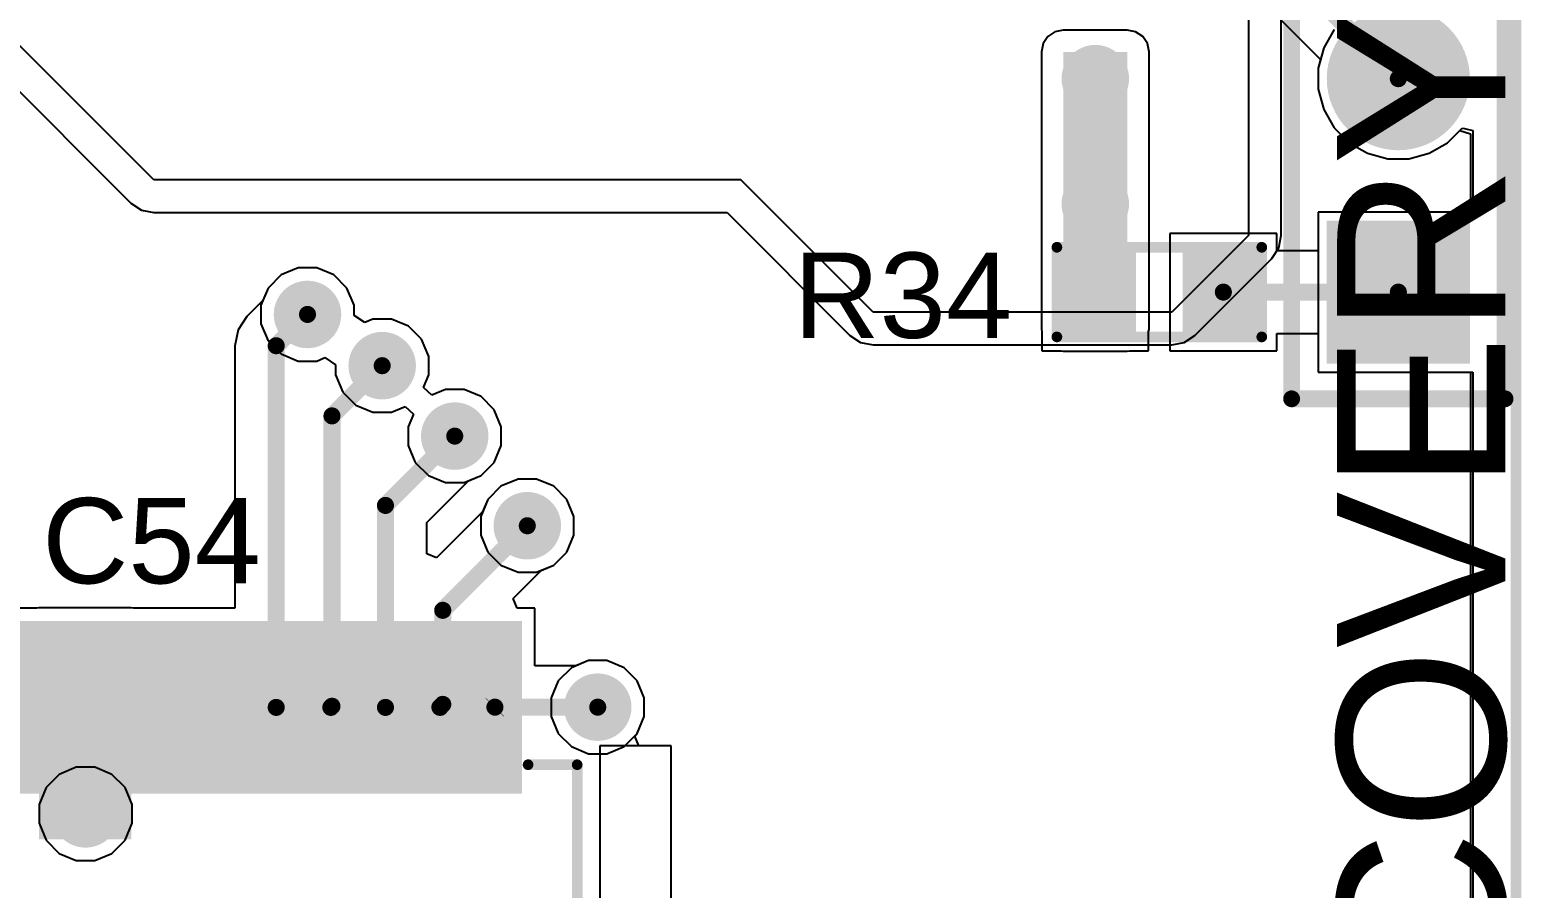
# Model space of a CAD drawing. Header units: millimetres. Extents: x 0 to 172, y 0 to 138.
# Drawn here: x 142.31 to 160.06, y 15.02 to 25.23 of the extents above; entities that cross this region are included whole.
import ezdxf

# ---------------------------------------------------------------- set-up
doc = ezdxf.new("R2010")
doc.units = ezdxf.units.MM
for name, color, linetype in [('BottomLayer', 5, 'Continuous'), ('BottomSolder', 6, 'Continuous'), ('Mechanical2', 216, 'Continuous'), ('MultiLayer', 9, 'Continuous'), ('PadHoleLayer', 156, 'Continuous'), ('TopLayer', 1, 'Continuous'), ('TopOverlay', 2, 'Continuous'), ('TopPaste', 8, 'Continuous'), ('TopSolder', 216, 'Continuous'), ('ViaHoleLayer', 16, 'Continuous')]:
    doc.layers.add(name, color=color, linetype=linetype)
doc.styles.add('Arial', font='', dxfattribs={"height": 0.2})
doc.styles.get('Arial').set_extended_font_data('Arial')

# ---------------------------------------------------------------- blocks, each defined once
blk = doc.blocks.new('SSOP_28_208____8')
at = {"layer": 'TopLayer'}
for points in [[(-4.3249977, 4.449999989999999), (-2.47499886, 4.449999989999999), (-2.47499886, 4.00000089), (-4.3249977, 4.00000089)], [(2.4750014, 4.449999989999999), (4.32500024, 4.449999989999999), (4.32500024, 4.00000089), (2.4750014, 4.00000089)], [(-4.3249977, 3.79999875), (-2.47499886, 3.79999875), (-2.47499886, 3.34999965), (-4.3249977, 3.34999965)], [(2.4750014, 3.79999875), (4.32500024, 3.79999875), (4.32500024, 3.34999965), (2.4750014, 3.34999965)], [(-4.3249977, 3.15000005), (-2.47499886, 3.15000005), (-2.47499886, 2.70000095), (-4.3249977, 2.70000095)], [(2.4750014, 3.15000005), (4.32500024, 3.15000005), (4.32500024, 2.70000095), (2.4750014, 2.70000095)], [(-4.3249977, 2.49999881), (-2.47499886, 2.49999881), (-2.47499886, 2.04999971), (-4.3249977, 2.04999971)], [(2.4750014, 2.49999881), (4.32500024, 2.49999881), (4.32500024, 2.04999971), (2.4750014, 2.04999971)], [(-4.3249977, 1.85000011), (-2.47499886, 1.85000011), (-2.47499886, 1.40000101), (-4.3249977, 1.40000101)], [(2.4750014, 1.85000011), (4.32500024, 1.85000011), (4.32500024, 1.40000101), (2.4750014, 1.40000101)], [(-4.3249977, 1.19999887), (-2.47499886, 1.19999887), (-2.47499886, 0.74999977), (-4.3249977, 0.74999977)], [(2.4750014, 1.19999887), (4.32500024, 1.19999887), (4.32500024, 0.74999977), (2.4750014, 0.74999977)], [(-4.3249977, 0.55000017), (-2.47499886, 0.55000017), (-2.47499886, 0.10000107), (-4.3249977, 0.10000107)], [(2.4750014, 0.55000017), (4.32500024, 0.55000017), (4.32500024, 0.10000107), (2.4750014, 0.10000107)], [(-4.3249977, -0.10000107), (-2.47499886, -0.10000107), (-2.47499886, -0.55000017), (-4.3249977, -0.55000017)], [(2.4750014, -0.10000107), (4.32500024, -0.10000107), (4.32500024, -0.55000017), (2.4750014, -0.55000017)], [(-4.3249977, -0.74999977), (-2.47499886, -0.74999977), (-2.47499886, -1.19999887), (-4.3249977, -1.19999887)], [(2.4750014, -0.74999977), (4.32500024, -0.74999977), (4.32500024, -1.19999887), (2.4750014, -1.19999887)], [(-4.3249977, -1.40000101), (-2.47499886, -1.40000101), (-2.47499886, -1.85000011), (-4.3249977, -1.85000011)], [(2.4750014, -1.40000101), (4.32500024, -1.40000101), (4.32500024, -1.85000011), (2.4750014, -1.85000011)], [(-4.3249977, -2.04999971), (-2.47499886, -2.04999971), (-2.47499886, -2.49999881), (-4.3249977, -2.49999881)], [(2.4750014, -2.04999971), (4.32500024, -2.04999971), (4.32500024, -2.49999881), (2.4750014, -2.49999881)], [(-4.3249977, -2.70000095), (-2.47499886, -2.70000095), (-2.47499886, -3.15000005), (-4.3249977, -3.15000005)], [(2.4750014, -2.70000095), (4.32500024, -2.70000095), (4.32500024, -3.15000005), (2.4750014, -3.15000005)], [(-4.3249977, -3.34999965), (-2.47499886, -3.34999965), (-2.47499886, -3.79999875), (-4.3249977, -3.79999875)], [(2.4750014, -3.34999965), (4.32500024, -3.34999965), (4.32500024, -3.79999875), (2.4750014, -3.79999875)], [(-4.3249977, -4.00000089), (-2.47499886, -4.00000089), (-2.47499886, -4.449999989999999), (-4.3249977, -4.449999989999999)], [(2.4750014, -4.00000089), (4.32500024, -4.00000089), (4.32500024, -4.449999989999999), (2.4750014, -4.449999989999999)]]:
    blk.add_hatch(color=1, dxfattribs=at).paths.add_polyline_path(points)
at = {"layer": 'TopOverlay'}
blk.add_hatch(color=2, dxfattribs=at).paths.add_polyline_path([(-2.34046268, 3.9878), (-2.08646268, 3.9878), (-2.08646268, 4.444999999999999), (-2.34046268, 4.444999999999999)])
at = {"layer": 'TopPaste'}
for points in [[(-4.3249977, 4.449999989999999), (-2.47499886, 4.449999989999999), (-2.47499886, 4.00000089), (-4.3249977, 4.00000089)], [(2.4750014, 4.449999989999999), (4.32500024, 4.449999989999999), (4.32500024, 4.00000089), (2.4750014, 4.00000089)], [(-4.3249977, 3.79999875), (-2.47499886, 3.79999875), (-2.47499886, 3.34999965), (-4.3249977, 3.34999965)], [(2.4750014, 3.79999875), (4.32500024, 3.79999875), (4.32500024, 3.34999965), (2.4750014, 3.34999965)], [(-4.3249977, 3.15000005), (-2.47499886, 3.15000005), (-2.47499886, 2.70000095), (-4.3249977, 2.70000095)], [(2.4750014, 3.15000005), (4.32500024, 3.15000005), (4.32500024, 2.70000095), (2.4750014, 2.70000095)], [(-4.3249977, 2.49999881), (-2.47499886, 2.49999881), (-2.47499886, 2.04999971), (-4.3249977, 2.04999971)], [(2.4750014, 2.49999881), (4.32500024, 2.49999881), (4.32500024, 2.04999971), (2.4750014, 2.04999971)], [(-4.3249977, 1.85000011), (-2.47499886, 1.85000011), (-2.47499886, 1.40000101), (-4.3249977, 1.40000101)], [(2.4750014, 1.85000011), (4.32500024, 1.85000011), (4.32500024, 1.40000101), (2.4750014, 1.40000101)], [(-4.3249977, 1.19999887), (-2.47499886, 1.19999887), (-2.47499886, 0.74999977), (-4.3249977, 0.74999977)], [(2.4750014, 1.19999887), (4.32500024, 1.19999887), (4.32500024, 0.74999977), (2.4750014, 0.74999977)], [(-4.3249977, 0.55000017), (-2.47499886, 0.55000017), (-2.47499886, 0.10000107), (-4.3249977, 0.10000107)], [(2.4750014, 0.55000017), (4.32500024, 0.55000017), (4.32500024, 0.10000107), (2.4750014, 0.10000107)], [(-4.3249977, -0.10000107), (-2.47499886, -0.10000107), (-2.47499886, -0.55000017), (-4.3249977, -0.55000017)], [(2.4750014, -0.10000107), (4.32500024, -0.10000107), (4.32500024, -0.55000017), (2.4750014, -0.55000017)], [(-4.3249977, -0.74999977), (-2.47499886, -0.74999977), (-2.47499886, -1.19999887), (-4.3249977, -1.19999887)], [(2.4750014, -0.74999977), (4.32500024, -0.74999977), (4.32500024, -1.19999887), (2.4750014, -1.19999887)], [(-4.3249977, -1.40000101), (-2.47499886, -1.40000101), (-2.47499886, -1.85000011), (-4.3249977, -1.85000011)], [(2.4750014, -1.40000101), (4.32500024, -1.40000101), (4.32500024, -1.85000011), (2.4750014, -1.85000011)], [(-4.3249977, -2.04999971), (-2.47499886, -2.04999971), (-2.47499886, -2.49999881), (-4.3249977, -2.49999881)], [(2.4750014, -2.04999971), (4.32500024, -2.04999971), (4.32500024, -2.49999881), (2.4750014, -2.49999881)], [(-4.3249977, -2.70000095), (-2.47499886, -2.70000095), (-2.47499886, -3.15000005), (-4.3249977, -3.15000005)], [(2.4750014, -2.70000095), (4.32500024, -2.70000095), (4.32500024, -3.15000005), (2.4750014, -3.15000005)], [(-4.3249977, -3.34999965), (-2.47499886, -3.34999965), (-2.47499886, -3.79999875), (-4.3249977, -3.79999875)], [(2.4750014, -3.34999965), (4.32500024, -3.34999965), (4.32500024, -3.79999875), (2.4750014, -3.79999875)], [(-4.3249977, -4.00000089), (-2.47499886, -4.00000089), (-2.47499886, -4.449999989999999), (-4.3249977, -4.449999989999999)], [(2.4750014, -4.00000089), (4.32500024, -4.00000089), (4.32500024, -4.449999989999999), (2.4750014, -4.449999989999999)]]:
    blk.add_hatch(color=8, dxfattribs=at).paths.add_polyline_path(points)
at = {"layer": 'TopSolder'}
for points in [[(-4.426597699999999, 4.55159999), (-2.37339886, 4.55159999), (-2.37339886, 3.89840089), (-4.426597699999999, 3.89840089)], [(2.3734014, 4.55159999), (4.42660024, 4.55159999), (4.42660024, 3.89840089), (2.3734014, 3.89840089)], [(-4.426597699999999, 3.90159875), (-2.37339886, 3.90159875), (-2.37339886, 3.24839965), (-4.426597699999999, 3.24839965)], [(2.3734014, 3.90159875), (4.42660024, 3.90159875), (4.42660024, 3.24839965), (2.3734014, 3.24839965)], [(-4.426597699999999, 3.25160005), (-2.37339886, 3.25160005), (-2.37339886, 2.59840095), (-4.426597699999999, 2.59840095)], [(2.3734014, 3.25160005), (4.42660024, 3.25160005), (4.42660024, 2.59840095), (2.3734014, 2.59840095)], [(-4.426597699999999, 2.60159881), (-2.37339886, 2.60159881), (-2.37339886, 1.94839971), (-4.426597699999999, 1.94839971)], [(2.3734014, 2.60159881), (4.42660024, 2.60159881), (4.42660024, 1.94839971), (2.3734014, 1.94839971)], [(-4.426597699999999, 1.95160011), (-2.37339886, 1.95160011), (-2.37339886, 1.29840101), (-4.426597699999999, 1.29840101)], [(2.3734014, 1.95160011), (4.42660024, 1.95160011), (4.42660024, 1.29840101), (2.3734014, 1.29840101)], [(-4.426597699999999, 1.30159887), (-2.37339886, 1.30159887), (-2.37339886, 0.6483997699999999), (-4.426597699999999, 0.6483997699999999)], [(2.3734014, 1.30159887), (4.42660024, 1.30159887), (4.42660024, 0.6483997699999999), (2.3734014, 0.6483997699999999)], [(-4.426597699999999, 0.65160017), (-2.37339886, 0.65160017), (-2.37339886, -0.00159893), (-4.426597699999999, -0.00159893)], [(2.3734014, 0.65160017), (4.42660024, 0.65160017), (4.42660024, -0.00159893), (2.3734014, -0.00159893)], [(-4.426597699999999, 0.00159893), (-2.37339886, 0.00159893), (-2.37339886, -0.65160017), (-4.426597699999999, -0.65160017)], [(2.3734014, 0.00159893), (4.42660024, 0.00159893), (4.42660024, -0.65160017), (2.3734014, -0.65160017)], [(-4.426597699999999, -0.6483997699999999), (-2.37339886, -0.6483997699999999), (-2.37339886, -1.30159887), (-4.426597699999999, -1.30159887)], [(2.3734014, -0.6483997699999999), (4.42660024, -0.6483997699999999), (4.42660024, -1.30159887), (2.3734014, -1.30159887)], [(-4.426597699999999, -1.29840101), (-2.37339886, -1.29840101), (-2.37339886, -1.95160011), (-4.426597699999999, -1.95160011)], [(2.3734014, -1.29840101), (4.42660024, -1.29840101), (4.42660024, -1.95160011), (2.3734014, -1.95160011)], [(-4.426597699999999, -1.94839971), (-2.37339886, -1.94839971), (-2.37339886, -2.60159881), (-4.426597699999999, -2.60159881)], [(2.3734014, -1.94839971), (4.42660024, -1.94839971), (4.42660024, -2.60159881), (2.3734014, -2.60159881)], [(-4.426597699999999, -2.59840095), (-2.37339886, -2.59840095), (-2.37339886, -3.25160005), (-4.426597699999999, -3.25160005)], [(2.3734014, -2.59840095), (4.42660024, -2.59840095), (4.42660024, -3.25160005), (2.3734014, -3.25160005)], [(-4.426597699999999, -3.24839965), (-2.37339886, -3.24839965), (-2.37339886, -3.90159875), (-4.426597699999999, -3.90159875)], [(2.3734014, -3.24839965), (4.42660024, -3.24839965), (4.42660024, -3.90159875), (2.3734014, -3.90159875)], [(-4.426597699999999, -3.89840089), (-2.37339886, -3.89840089), (-2.37339886, -4.55159999), (-4.426597699999999, -4.55159999)], [(2.3734014, -3.89840089), (4.42660024, -3.89840089), (4.42660024, -4.55159999), (2.3734014, -4.55159999)]]:
    blk.add_hatch(color=216, dxfattribs=at).paths.add_polyline_path(points)
at = {"layer": 'TopOverlay'}
for points, const_width in [([(-2.7178, 5.206999999999999), (2.7178, 5.206999999999999)], 0.127), ([(-2.7178, 5.206999999999999), (-2.7178, 4.6228)], 0.127), ([(2.7178, 5.206999999999999), (2.7178, 4.6228)], 0.127), ([(-4.648199999999999, 4.368799999999999), (-4.648199999999999, 4.1148)], 0.1999996), ([(-4.648199999999999, 4.368799999999999), (-4.521199999999999, 4.2418)], 0.1999996), ([(-4.521199999999999, 4.2418), (-4.648199999999999, 4.1148)], 0.1999996), ([(-2.7178, -4.6228), (-2.7178, -5.206999999999999)], 0.127), ([(2.7178, -4.6228), (2.7178, -5.206999999999999)], 0.127), ([(-2.7178, -5.206999999999999), (2.7178, -5.206999999999999)], 0.127)]:
    blk.add_lwpolyline(points, dxfattribs=dict(at, const_width=const_width))
for points, const_width in [([(-2.74955, 5.206999999999999, 1), (-2.68605, 5.206999999999999, 1)], 0.0635), ([(-2.74955, 5.206999999999999, 1), (-2.68605, 5.206999999999999, 1)], 0.0635), ([(2.68605, 5.206999999999999, 1), (2.74955, 5.206999999999999, 1)], 0.0635), ([(2.68605, 5.206999999999999, 1), (2.74955, 5.206999999999999, 1)], 0.0635), ([(-2.74955, 4.6228, 1), (-2.68605, 4.6228, 1)], 0.0635), ([(2.68605, 4.6228, 1), (2.74955, 4.6228, 1)], 0.0635), ([(-4.6981999, 4.368799999999999, 1), (-4.5982001, 4.368799999999999, 1)], 0.0999998), ([(-4.6981999, 4.368799999999999, 1), (-4.5982001, 4.368799999999999, 1)], 0.0999998), ([(-4.5711999, 4.2418, 1), (-4.4712001, 4.2418, 1)], 0.0999998), ([(-4.5711999, 4.2418, 1), (-4.4712001, 4.2418, 1)], 0.0999998), ([(-4.6981999, 4.1148, 1), (-4.5982001, 4.1148, 1)], 0.0999998), ([(-4.6981999, 4.1148, 1), (-4.5982001, 4.1148, 1)], 0.0999998), ([(-2.74955, -4.6228, 1), (-2.68605, -4.6228, 1)], 0.0635), ([(2.68605, -4.6228, 1), (2.74955, -4.6228, 1)], 0.0635), ([(-2.74955, -5.206999999999999, 1), (-2.68605, -5.206999999999999, 1)], 0.0635), ([(-2.74955, -5.206999999999999, 1), (-2.68605, -5.206999999999999, 1)], 0.0635), ([(2.68605, -5.206999999999999, 1), (2.74955, -5.206999999999999, 1)], 0.0635), ([(2.68605, -5.206999999999999, 1), (2.74955, -5.206999999999999, 1)], 0.0635)]:
    blk.add_lwpolyline(points, format="xyb", close=True, dxfattribs=dict(at, const_width=const_width))
blk = doc.blocks.new('R___0603_195')
at = {"layer": 'TopLayer'}
for points in [[(-0.3809999999999999, 0.4445), (-0.3809999999999999, -0.4445), (-1.143, -0.4445), (-1.143, 0.4445)], [(1.143, 0.4445), (1.143, -0.4445), (0.3809999999999999, -0.4445), (0.3809999999999999, 0.4445)]]:
    blk.add_hatch(color=1, dxfattribs=at).paths.add_polyline_path(points)
at = {"layer": 'TopPaste'}
for points in [[(-0.3809999999999999, 0.4445), (-0.3809999999999999, -0.4445), (-1.143, -0.4445), (-1.143, 0.4445)], [(1.143, 0.4445), (1.143, -0.4445), (0.3809999999999999, -0.4445), (0.3809999999999999, 0.4445)]]:
    blk.add_hatch(color=8, dxfattribs=at).paths.add_polyline_path(points)
at = {"layer": 'TopSolder'}
for points in [[(-0.2794, 0.5460999999999999), (-0.2794, -0.5460999999999999), (-1.2446, -0.5460999999999999), (-1.2446, 0.5460999999999999)], [(1.2446, 0.5460999999999999), (1.2446, -0.5460999999999999), (0.2794, -0.5460999999999999), (0.2794, 0.5460999999999999)]]:
    blk.add_hatch(color=216, dxfattribs=at).paths.add_polyline_path(points)
at = {"layer": 'TopOverlay', "const_width": 0.127}
for points in [[(-1.2192, 0.5334), (-1.2192, -0.5334)], [(1.2192, 0.5334), (-1.2192, 0.5334)], [(1.2192, 0.5334), (1.2192, -0.5334)], [(1.2192, -0.5334), (-1.2192, -0.5334)]]:
    blk.add_lwpolyline(points, dxfattribs=at)
at = {"layer": 'TopOverlay', "const_width": 0.0635}
for points in [[(-1.25095, 0.5334, 1), (-1.18745, 0.5334, 1)], [(-1.25095, 0.5334, 1), (-1.18745, 0.5334, 1)], [(1.18745, 0.5334, 1), (1.25095, 0.5334, 1)], [(1.18745, 0.5334, 1), (1.25095, 0.5334, 1)], [(-1.25095, -0.5334, 1), (-1.18745, -0.5334, 1)], [(-1.25095, -0.5334, 1), (-1.18745, -0.5334, 1)], [(1.18745, -0.5334, 1), (1.25095, -0.5334, 1)], [(1.18745, -0.5334, 1), (1.25095, -0.5334, 1)]]:
    blk.add_lwpolyline(points, format="xyb", close=True, dxfattribs=at)
blk = doc.blocks.new('HDR1X3__261')
at = {"layer": 'BottomLayer'}
blk.add_hatch(color=5, dxfattribs=at).paths.add_polyline_path([(-0.74999977, 0.74999977), (0.74999977, 0.74999977), (0.74999977, -0.74999977), (-0.74999977, -0.74999977)])
h = blk.add_hatch(color=5, dxfattribs=at)
edge = h.paths.add_edge_path()
edge.add_arc((2.54, 0), 0.7499985, 0, 360)
h = blk.add_hatch(color=5, dxfattribs=at)
edge = h.paths.add_edge_path()
edge.add_arc((5.08, 0), 0.7499985, 0, 360)
at = {"layer": 'BottomSolder'}
blk.add_hatch(color=6, dxfattribs=at).paths.add_polyline_path([(-0.85159977, 0.85159977), (0.85159977, 0.85159977), (0.85159977, -0.85159977), (-0.85159977, -0.85159977)])
h = blk.add_hatch(color=6, dxfattribs=at)
edge = h.paths.add_edge_path()
edge.add_arc((2.54, 0), 0.8515985, 0, 360)
h = blk.add_hatch(color=6, dxfattribs=at)
edge = h.paths.add_edge_path()
edge.add_arc((5.08, 0), 0.8515985, 0, 360)
at = {"layer": 'MultiLayer'}
blk.add_hatch(color=9, dxfattribs=at).paths.add_polyline_path([(-0.74999977, 0.74999977), (0.74999977, 0.74999977), (0.74999977, -0.74999977), (-0.74999977, -0.74999977)])
h = blk.add_hatch(color=9, dxfattribs=at)
edge = h.paths.add_edge_path()
edge.add_arc((2.54, 0), 0.7499985, 0, 360)
h = blk.add_hatch(color=9, dxfattribs=at)
edge = h.paths.add_edge_path()
edge.add_arc((5.08, 0), 0.7499985, 0, 360)
at = {"layer": 'PadHoleLayer'}
h = blk.add_hatch(color=156, dxfattribs=at)
edge = h.paths.add_edge_path()
edge.add_arc((0, 0), 0.4499991, 0, 360)
h = blk.add_hatch(color=156, dxfattribs=at)
edge = h.paths.add_edge_path()
edge.add_arc((2.54, 0), 0.4499991, 0, 360)
h = blk.add_hatch(color=156, dxfattribs=at)
edge = h.paths.add_edge_path()
edge.add_arc((5.08, 0), 0.4499991, 0, 360)
at = {"layer": 'TopLayer'}
blk.add_hatch(color=1, dxfattribs=at).paths.add_polyline_path([(-0.74999977, 0.74999977), (0.74999977, 0.74999977), (0.74999977, -0.74999977), (-0.74999977, -0.74999977)])
h = blk.add_hatch(color=1, dxfattribs=at)
edge = h.paths.add_edge_path()
edge.add_arc((2.54, 0), 0.7499985, 0, 360)
h = blk.add_hatch(color=1, dxfattribs=at)
edge = h.paths.add_edge_path()
edge.add_arc((5.08, 0), 0.7499985, 0, 360)
at = {"layer": 'TopSolder'}
blk.add_hatch(color=216, dxfattribs=at).paths.add_polyline_path([(-0.85159977, 0.85159977), (0.85159977, 0.85159977), (0.85159977, -0.85159977), (-0.85159977, -0.85159977)])
h = blk.add_hatch(color=216, dxfattribs=at)
edge = h.paths.add_edge_path()
edge.add_arc((2.54, 0), 0.8515985, 0, 360)
h = blk.add_hatch(color=216, dxfattribs=at)
edge = h.paths.add_edge_path()
edge.add_arc((5.08, 0), 0.8515985, 0, 360)
at = {"layer": 'TopOverlay', "const_width": 0.1999996}
for points in [[(-1.27, 1.27), (-1.27, -1.27)], [(-1.27, 1.27), (6.35, 1.27)], [(6.35, 1.27), (6.35, -1.27)], [(-1.27, -1.27), (6.35, -1.27)]]:
    blk.add_lwpolyline(points, dxfattribs=at)
at = {"layer": 'TopOverlay', "const_width": 0.0999998}
for points in [[(-1.3199999, 1.27, 1), (-1.2200001, 1.27, 1)], [(-1.3199999, 1.27, 1), (-1.2200001, 1.27, 1)], [(6.300000099999999, 1.27, 1), (6.399999899999999, 1.27, 1)], [(6.300000099999999, 1.27, 1), (6.399999899999999, 1.27, 1)], [(-1.3199999, -1.27, 1), (-1.2200001, -1.27, 1)], [(-1.3199999, -1.27, 1), (-1.2200001, -1.27, 1)], [(6.300000099999999, -1.27, 1), (6.399999899999999, -1.27, 1)], [(6.300000099999999, -1.27, 1), (6.399999899999999, -1.27, 1)]]:
    blk.add_lwpolyline(points, format="xyb", close=True, dxfattribs=at)

msp = doc.modelspace()

# ---------------------------------------------------------------- hatches: boundary and pattern name
at = {"layer": 'BottomLayer'}
h = msp.add_hatch(color=5, dxfattribs=at)
edge = h.paths.add_edge_path()
edge.add_arc((154.99478272, 24.64999896), 0.2999994, 0, 360)
h = msp.add_hatch(color=5, dxfattribs=at)
edge = h.paths.add_edge_path()
edge.add_arc((154.99478272, 23.16081728), 0.2999994, 0, 360)
h = msp.add_hatch(color=5, dxfattribs=at)
edge = h.paths.add_edge_path()
edge.add_arc((145.6182, 21.844), 0.2999994, 0, 360)
h = msp.add_hatch(color=5, dxfattribs=at)
edge = h.paths.add_edge_path()
edge.add_arc((146.5072, 21.2344), 0.2999994, 0, 360)
h = msp.add_hatch(color=5, dxfattribs=at)
edge = h.paths.add_edge_path()
edge.add_arc((147.3708, 20.3962), 0.2999994, 0, 360)
h = msp.add_hatch(color=5, dxfattribs=at)
edge = h.paths.add_edge_path()
edge.add_arc((148.2344, 19.3294), 0.2999994, 0, 360)
h = msp.add_hatch(color=5, dxfattribs=at)
edge = h.paths.add_edge_path()
edge.add_arc((149.0726, 17.1704), 0.2999994, 0, 360)
h = msp.add_hatch(color=5, dxfattribs=at)
edge = h.paths.add_edge_path()
edge.add_arc((142.9766, 15.9004), 0.2999994, 0, 360)
at = {"layer": 'BottomSolder'}
h = msp.add_hatch(color=6, dxfattribs=at)
edge = h.paths.add_edge_path()
edge.add_arc((154.99478272, 24.64999896), 0.4015993999999999, 0, 360)
h = msp.add_hatch(color=6, dxfattribs=at)
edge = h.paths.add_edge_path()
edge.add_arc((154.99478272, 23.16081728), 0.4015993999999999, 0, 360)
h = msp.add_hatch(color=6, dxfattribs=at)
edge = h.paths.add_edge_path()
edge.add_arc((145.6182, 21.844), 0.4015993999999999, 0, 360)
h = msp.add_hatch(color=6, dxfattribs=at)
edge = h.paths.add_edge_path()
edge.add_arc((146.5072, 21.2344), 0.4015993999999999, 0, 360)
h = msp.add_hatch(color=6, dxfattribs=at)
edge = h.paths.add_edge_path()
edge.add_arc((147.3708, 20.3962), 0.4015993999999999, 0, 360)
h = msp.add_hatch(color=6, dxfattribs=at)
edge = h.paths.add_edge_path()
edge.add_arc((148.2344, 19.3294), 0.4015993999999999, 0, 360)
h = msp.add_hatch(color=6, dxfattribs=at)
edge = h.paths.add_edge_path()
edge.add_arc((149.0726, 17.1704), 0.4015993999999999, 0, 360)
h = msp.add_hatch(color=6, dxfattribs=at)
edge = h.paths.add_edge_path()
edge.add_arc((142.9766, 15.9004), 0.4015993999999999, 0, 360)
at = {"layer": 'TopLayer'}
for points in [[(154.61378272, 21.66549896), (155.37578272, 21.66549896), (155.37578272, 24.9682), (154.61378272, 24.9682)], [(142.4208861, 15.5956), (143.5208839, 15.5956), (143.5208839, 18.09268416), (142.4208861, 18.09268416)]]:
    msp.add_hatch(color=1, dxfattribs=at).paths.add_polyline_path(points)
h = msp.add_hatch(color=1, dxfattribs=at)
edge = h.paths.add_edge_path()
edge.add_arc((154.99478272, 24.64999896), 0.2999994, 0, 360)
h = msp.add_hatch(color=1, dxfattribs=at)
edge = h.paths.add_edge_path()
edge.add_arc((154.99478272, 23.16081728), 0.2999994, 0, 360)
h = msp.add_hatch(color=1, dxfattribs=at)
edge = h.paths.add_edge_path()
edge.add_arc((145.6182, 21.844), 0.2999994, 0, 360)
h = msp.add_hatch(color=1, dxfattribs=at)
edge = h.paths.add_edge_path()
edge.add_arc((146.5072, 21.2344), 0.2999994, 0, 360)
h = msp.add_hatch(color=1, dxfattribs=at)
edge = h.paths.add_edge_path()
edge.add_arc((147.3708, 20.3962), 0.2999994, 0, 360)
h = msp.add_hatch(color=1, dxfattribs=at)
edge = h.paths.add_edge_path()
edge.add_arc((148.2344, 19.3294), 0.2999994, 0, 360)
h = msp.add_hatch(color=1, dxfattribs=at)
edge = h.paths.add_edge_path()
edge.add_arc((149.0726, 17.1704), 0.2999994, 0, 360)
h = msp.add_hatch(color=1, dxfattribs=at)
edge = h.paths.add_edge_path()
edge.add_arc((142.9766, 15.9004), 0.2999994, 0, 360)
at = {"layer": 'TopSolder'}
h = msp.add_hatch(color=216, dxfattribs=at)
edge = h.paths.add_edge_path()
edge.add_arc((154.99478272, 24.64999896), 0.4015993999999999, 0, 360)
h = msp.add_hatch(color=216, dxfattribs=at)
edge = h.paths.add_edge_path()
edge.add_arc((154.99478272, 23.16081728), 0.4015993999999999, 0, 360)
h = msp.add_hatch(color=216, dxfattribs=at)
edge = h.paths.add_edge_path()
edge.add_arc((145.6182, 21.844), 0.4015993999999999, 0, 360)
h = msp.add_hatch(color=216, dxfattribs=at)
edge = h.paths.add_edge_path()
edge.add_arc((146.5072, 21.2344), 0.4015993999999999, 0, 360)
h = msp.add_hatch(color=216, dxfattribs=at)
edge = h.paths.add_edge_path()
edge.add_arc((147.3708, 20.3962), 0.4015993999999999, 0, 360)
h = msp.add_hatch(color=216, dxfattribs=at)
edge = h.paths.add_edge_path()
edge.add_arc((148.2344, 19.3294), 0.4015993999999999, 0, 360)
h = msp.add_hatch(color=216, dxfattribs=at)
edge = h.paths.add_edge_path()
edge.add_arc((149.0726, 17.1704), 0.4015993999999999, 0, 360)
h = msp.add_hatch(color=216, dxfattribs=at)
edge = h.paths.add_edge_path()
edge.add_arc((142.9766, 15.9004), 0.4015993999999999, 0, 360)
at = {"layer": 'ViaHoleLayer'}
h = msp.add_hatch(color=16, dxfattribs=at)
edge = h.paths.add_edge_path()
edge.add_arc((154.99478272, 24.64999896), 0.1499997, 0, 360)
h = msp.add_hatch(color=16, dxfattribs=at)
edge = h.paths.add_edge_path()
edge.add_arc((154.99478272, 23.16081728), 0.1499997, 0, 360)
h = msp.add_hatch(color=16, dxfattribs=at)
edge = h.paths.add_edge_path()
edge.add_arc((145.6182, 21.844), 0.1499997, 0, 360)
h = msp.add_hatch(color=16, dxfattribs=at)
edge = h.paths.add_edge_path()
edge.add_arc((146.5072, 21.2344), 0.1499997, 0, 360)
h = msp.add_hatch(color=16, dxfattribs=at)
edge = h.paths.add_edge_path()
edge.add_arc((147.3708, 20.3962), 0.1499997, 0, 360)
h = msp.add_hatch(color=16, dxfattribs=at)
edge = h.paths.add_edge_path()
edge.add_arc((148.2344, 19.3294), 0.1499997, 0, 360)
h = msp.add_hatch(color=16, dxfattribs=at)
edge = h.paths.add_edge_path()
edge.add_arc((149.0726, 17.1704), 0.1499997, 0, 360)
h = msp.add_hatch(color=16, dxfattribs=at)
edge = h.paths.add_edge_path()
edge.add_arc((142.9766, 15.9004), 0.1499997, 0, 360)

# ---------------------------------------------------------------- linework, layer by layer
at = {"layer": 'BottomLayer'}
for p, q in [((143.78939746, 23.4442), (140.46199746, 26.77159746)), ((140.1873117, 26.4969117), (143.5147117, 23.16951424)), ((156.8196, 25.5016), (156.8196, 22.78379746)), ((157.20806506, 22.78379746), (157.20806506, 25.5016)), ((157.83883342, 25.23527592), (157.71334472, 25.0179205)), ((157.71334472, 25.0179205), (157.64838422, 24.7754902)), ((157.64838422, 24.7754902), (157.64838422, 24.52450772)), ((157.64838422, 24.52450772), (157.71334472, 24.28207742)), ((157.71334472, 24.28207742), (157.83883342, 24.064722)), ((157.83883342, 24.064722), (158.01630576, 23.88724966)), ((159.18685968, 23.88724966), (159.3342, 24.03458998)), ((159.3342, 24.03458998), (159.4612, 23.9919764)), ((159.4612, 23.9919764), (159.4612, 23.06319746)), ((158.01630576, 23.88724966), (158.23366118, 23.76176096)), ((158.96950426, 23.76176096), (159.18685968, 23.88724966)), ((158.23366118, 23.76176096), (158.47609148, 23.69680046)), ((158.47609148, 23.69680046), (158.72707396, 23.69680046)), ((158.72707396, 23.69680046), (158.96950426, 23.76176096)), ((150.7744, 23.4442), (143.78939746, 23.4442)), ((152.3492, 21.8694), (150.7744, 23.4442)), ((143.5147117, 23.16951424), (143.64073888, 23.08530562)), ((143.64073888, 23.08530562), (143.78939746, 23.05573494)), ((143.78939746, 23.05573494), (150.61349354, 23.05573494)), ((150.61349354, 23.05573494), (152.07451424, 21.59471424)), ((159.4612, 23.06319746), (157.64838422, 23.06319746)), ((157.64838422, 23.06319746), (157.64838422, 21.15680046)), ((156.8196, 22.78379746), (155.9052, 21.8694)), ((157.17849438, 22.63513888), (157.20806506, 22.78379746)), ((157.09428576, 22.5091117), (157.17849438, 22.63513888)), ((145.5080021, 22.3979994), (145.30438554, 22.3136587)), ((145.7283979, 22.3979994), (145.5080021, 22.3979994)), ((145.93201446, 22.3136587), (145.7283979, 22.3979994)), ((156.17988576, 21.59471424), (157.09428576, 22.5091117)), ((145.30438554, 22.3136587), (145.1485413, 22.15781446)), ((146.0878587, 22.15781446), (145.93201446, 22.3136587)), ((145.1485413, 22.15781446), (145.0642006, 21.9541979)), ((146.1721994, 21.9541979), (146.0878587, 22.15781446)), ((145.0642006, 21.9541979), (145.0642006, 21.7338021)), ((146.1721994, 21.8327478), (146.1721994, 21.9541979)), ((155.9052, 21.8694), (152.3492, 21.8694)), ((145.0642006, 21.7338021), (145.1485413, 21.53018554)), ((146.29920194, 21.74788894), (146.1721994, 21.8327478)), ((146.3970021, 21.7883994), (146.29920194, 21.74788894)), ((146.6173979, 21.7883994), (146.3970021, 21.7883994)), ((146.82101446, 21.7040587), (146.6173979, 21.7883994)), ((146.9768587, 21.54821446), (146.82101446, 21.7040587)), ((145.1485413, 21.53018554), (145.30438554, 21.3743413)), ((147.0611994, 21.3445979), (146.9768587, 21.54821446)), ((152.07451424, 21.59471424), (152.20054142, 21.51050562)), ((152.20054142, 21.51050562), (152.3492, 21.48093494)), ((152.3492, 21.48093494), (155.9052, 21.48093494)), ((155.9052, 21.48093494), (156.05385858, 21.51050562)), ((156.05385858, 21.51050562), (156.17988576, 21.59471424)), ((145.30438554, 21.3743413), (145.5080021, 21.2900006)), ((145.7283979, 21.2900006), (145.82619806, 21.33051106)), ((145.82619806, 21.33051106), (145.9532006, 21.2456522)), ((147.0611994, 21.1242021), (147.0611994, 21.3445979)), ((145.5080021, 21.2900006), (145.7283979, 21.2900006)), ((145.9532006, 21.2456522), (145.9532006, 21.1242021)), ((145.9532006, 21.1242021), (146.0375413, 20.92058554)), ((146.99883478, 20.9736436), (147.0611994, 21.1242021)), ((157.64838422, 21.15680046), (159.4612, 21.15680046)), ((159.4612, 21.15680046), (159.4612, 5.2016787)), ((147.09883458, 20.8831942), (146.99883478, 20.9736436)), ((147.2606021, 20.9501994), (147.09883458, 20.8831942)), ((147.4809979, 20.9501994), (147.2606021, 20.9501994)), ((147.68461446, 20.8658587), (147.4809979, 20.9501994)), ((146.0375413, 20.92058554), (146.19338554, 20.7647413)), ((147.8404587, 20.71001446), (147.68461446, 20.8658587)), ((146.19338554, 20.7647413), (146.3970021, 20.6804006)), ((146.3970021, 20.6804006), (146.6173979, 20.6804006)), ((146.6173979, 20.6804006), (146.77916542, 20.7474058)), ((146.77916542, 20.7474058), (146.87916522, 20.6569564)), ((146.87916522, 20.6569564), (146.8168006, 20.5063979)), ((147.9247994, 20.5063979), (147.8404587, 20.71001446)), ((146.8168006, 20.5063979), (146.8168006, 20.2860021)), ((147.9247994, 20.2860021), (147.9247994, 20.5063979)), ((146.8168006, 20.2860021), (146.9011413, 20.08238554)), ((147.8404587, 20.08238554), (147.9247994, 20.2860021)), ((146.9011413, 20.08238554), (147.05698554, 19.9265413)), ((147.68461446, 19.9265413), (147.8404587, 20.08238554)), ((147.05698554, 19.9265413), (147.2606021, 19.8422006)), ((147.4809979, 19.8422006), (147.68461446, 19.9265413)), ((148.1242021, 19.8833994), (147.92058554, 19.7990587)), ((148.3445979, 19.8833994), (148.1242021, 19.8833994)), ((148.54821446, 19.7990587), (148.3445979, 19.8833994)), ((147.2606021, 19.8422006), (147.4809979, 19.8422006)), ((147.92058554, 19.7990587), (147.7647413, 19.64321446)), ((148.7040587, 19.64321446), (148.54821446, 19.7990587)), ((147.7647413, 19.64321446), (147.6804006, 19.4395979)), ((148.7883994, 19.4395979), (148.7040587, 19.64321446)), ((147.6804006, 19.4395979), (147.6804006, 19.2192021)), ((148.7883994, 19.2192021), (148.7883994, 19.4395979)), ((147.6804006, 19.2192021), (147.7647413, 19.01558554)), ((148.7040587, 19.01558554), (148.7883994, 19.2192021)), ((147.7647413, 19.01558554), (147.92058554, 18.8597413)), ((148.54821446, 18.8597413), (148.7040587, 19.01558554)), ((147.92058554, 18.8597413), (148.1242021, 18.7754006)), ((148.3445979, 18.7754006), (148.54821446, 18.8597413)), ((148.1242021, 18.7754006), (148.3445979, 18.7754006)), ((148.75878554, 17.6400587), (148.6029413, 17.48421446)), ((148.9624021, 17.7243994), (148.75878554, 17.6400587)), ((149.1827979, 17.7243994), (148.9624021, 17.7243994)), ((149.38641446, 17.6400587), (149.1827979, 17.7243994)), ((149.5422587, 17.48421446), (149.38641446, 17.6400587)), ((148.6029413, 17.48421446), (148.5186006, 17.2805979)), ((149.6265994, 17.2805979), (149.5422587, 17.48421446)), ((148.5186006, 17.2805979), (148.5186006, 17.0602021)), ((149.6265994, 17.0602021), (149.6265994, 17.2805979)), ((148.5186006, 17.0602021), (148.6029413, 16.85658554)), ((149.5422587, 16.85658554), (149.6265994, 17.0602021)), ((148.6029413, 16.85658554), (148.75878554, 16.7007413)), ((148.75878554, 16.7007413), (148.9624021, 16.6164006)), ((149.1827979, 16.6164006), (149.38641446, 16.7007413)), ((149.38641446, 16.7007413), (149.5422587, 16.85658554)), ((148.9624021, 16.6164006), (149.1827979, 16.6164006)), ((142.66278554, 16.3700587), (142.5069413, 16.21421446)), ((142.8664021, 16.4543994), (142.66278554, 16.3700587)), ((143.0867979, 16.4543994), (142.8664021, 16.4543994)), ((143.29041446, 16.3700587), (143.0867979, 16.4543994)), ((143.4462587, 16.21421446), (143.29041446, 16.3700587)), ((142.5069413, 16.21421446), (142.4226006, 16.0105979)), ((143.5305994, 16.0105979), (143.4462587, 16.21421446)), ((142.4226006, 16.0105979), (142.4226006, 15.7902021)), ((143.5305994, 15.7902021), (143.5305994, 16.0105979)), ((142.4226006, 15.7902021), (142.5069413, 15.58658554)), ((143.4462587, 15.58658554), (143.5305994, 15.7902021)), ((142.5069413, 15.58658554), (142.66278554, 15.4307413)), ((143.29041446, 15.4307413), (143.4462587, 15.58658554)), ((142.66278554, 15.4307413), (142.8664021, 15.3464006)), ((142.8664021, 15.3464006), (143.0867979, 15.3464006)), ((143.0867979, 15.3464006), (143.29041446, 15.4307413))]:
    msp.add_line(p, q, dxfattribs=at)
at = {"layer": 'Mechanical2', "const_width": 0.127}
msp.add_lwpolyline([(160.0000102, 1.016e-05), (160.0000102, 120.00000892)], dxfattribs=at)
at = {"layer": 'TopLayer'}
for p, q in [((155.97169212, 26.584021), (157.67624548, 24.87946764)), ((154.514677, 25.20746292), (154.43065888, 25.15132384)), ((154.61378272, 25.22717586), (154.514677, 25.20746292)), ((155.37578272, 25.22717586), (154.61378272, 25.22717586)), ((155.47488844, 25.20746292), (155.37578272, 25.22717586)), ((155.55890656, 25.15132384), (155.47488844, 25.20746292)), ((154.3745198, 25.06730572), (154.35480686, 24.9682)), ((154.43065888, 25.15132384), (154.3745198, 25.06730572)), ((155.61504564, 25.06730572), (155.55890656, 25.15132384)), ((155.63475858, 24.9682), (155.61504564, 25.06730572)), ((154.35480686, 24.9682), (154.35480686, 21.66549896)), ((155.63475858, 21.66549896), (155.63475858, 24.9682)), ((157.67624548, 24.87946764), (157.64838422, 24.7754902)), ((157.64838422, 24.7754902), (157.64838422, 24.52450772)), ((157.64838422, 24.52450772), (157.71334472, 24.28207742)), ((157.71334472, 24.28207742), (157.83883342, 24.064722)), ((157.83883342, 24.064722), (158.01630576, 23.88724966)), ((159.18685968, 23.88724966), (159.3596, 24.05998998)), ((159.3596, 24.05998998), (159.38747142, 24.05851932)), ((159.38747142, 24.05851932), (159.4866, 24.03195854)), ((159.4866, 24.03195854), (159.4866, 23.06319746)), ((158.01630576, 23.88724966), (158.23366118, 23.76176096)), ((158.96950426, 23.76176096), (159.18685968, 23.88724966)), ((158.23366118, 23.76176096), (158.47609148, 23.69680046)), ((158.47609148, 23.69680046), (158.72707396, 23.69680046)), ((158.72707396, 23.69680046), (158.96950426, 23.76176096)), ((159.4866, 23.06319746), (157.64838422, 23.06319746)), ((157.64838422, 23.06319746), (157.64838422, 22.60205284)), ((157.15378272, 22.80849896), (155.88378272, 22.80849896)), ((155.88378272, 22.80849896), (155.88378272, 21.41149896)), ((157.15378272, 22.60205284), (157.15378272, 22.80849896)), ((157.64838422, 22.60205284), (157.15378272, 22.60205284)), ((145.5080021, 22.3979994), (145.30438554, 22.3136587)), ((145.7283979, 22.3979994), (145.5080021, 22.3979994)), ((145.93201446, 22.3136587), (145.7283979, 22.3979994)), ((145.30438554, 22.3136587), (145.1485413, 22.15781446)), ((146.0878587, 22.15781446), (145.93201446, 22.3136587)), ((145.1485413, 22.15781446), (145.08659578, 22.00826434)), ((146.1721994, 21.9541979), (146.0878587, 22.15781446)), ((145.08659578, 22.00826434), (144.89795252, 21.81962108)), ((146.1721994, 21.8327478), (146.1721994, 21.9541979)), ((144.79128776, 21.65998716), (144.75383292, 21.4716868)), ((144.89795252, 21.81962108), (144.79128776, 21.65998716)), ((146.29920194, 21.74788894), (146.1721994, 21.8327478)), ((146.3970021, 21.7883994), (146.29920194, 21.74788894)), ((146.6173979, 21.7883994), (146.3970021, 21.7883994)), ((146.82101446, 21.7040587), (146.6173979, 21.7883994)), ((146.9768587, 21.54821446), (146.82101446, 21.7040587)), ((154.35480686, 21.66549896), (154.35978272, 21.6404825)), ((155.62978272, 21.6404825), (155.63475858, 21.66549896)), ((147.0611994, 21.3445979), (146.9768587, 21.54821446)), ((154.35978272, 21.6404825), (154.35978272, 21.41149896)), ((155.62978272, 21.41149896), (155.62978272, 21.6404825)), ((157.15378272, 21.41149896), (157.15378272, 21.61794508)), ((157.15378272, 21.61794508), (157.64838422, 21.61794508)), ((157.64838422, 21.61794508), (157.64838422, 21.15680046)), ((144.75383292, 21.4716868), (144.75383292, 18.3466867)), ((147.0611994, 21.1242021), (147.0611994, 21.3445979)), ((154.35978272, 21.41149896), (154.58876626, 21.41149896)), ((154.58876626, 21.41149896), (154.61378272, 21.4065231)), ((154.61378272, 21.4065231), (155.37578272, 21.4065231)), ((155.37578272, 21.4065231), (155.40079918, 21.41149896)), ((155.40079918, 21.41149896), (155.62978272, 21.41149896)), ((155.88378272, 21.41149896), (157.15378272, 21.41149896)), ((146.99883478, 20.9736436), (147.0611994, 21.1242021)), ((157.64838422, 21.15680046), (159.4866, 21.15680046)), ((159.4866, 21.15680046), (159.4866, 5.16671814)), ((147.09883458, 20.8831942), (146.99883478, 20.9736436)), ((147.2606021, 20.9501994), (147.09883458, 20.8831942)), ((147.4809979, 20.9501994), (147.2606021, 20.9501994)), ((147.68461446, 20.8658587), (147.4809979, 20.9501994)), ((147.8404587, 20.71001446), (147.68461446, 20.8658587)), ((147.9247994, 20.5063979), (147.8404587, 20.71001446)), ((147.9247994, 20.2860021), (147.9247994, 20.5063979)), ((147.8404587, 20.08238554), (147.9247994, 20.2860021)), ((147.68461446, 19.9265413), (147.8404587, 20.08238554)), ((147.53506434, 19.86459578), (147.68461446, 19.9265413)), ((148.1242021, 19.8833994), (147.92058554, 19.7990587)), ((148.3445979, 19.8833994), (148.1242021, 19.8833994)), ((148.54821446, 19.7990587), (148.3445979, 19.8833994)), ((147.03794062, 19.36747206), (147.53506434, 19.86459578)), ((147.92058554, 19.7990587), (147.7647413, 19.64321446)), ((148.7040587, 19.64321446), (148.54821446, 19.7990587)), ((147.7647413, 19.64321446), (147.70279578, 19.49366434)), ((148.7883994, 19.4395979), (148.7040587, 19.64321446)), ((147.03794062, 18.99474484), (147.03794062, 19.36747206)), ((147.70279578, 19.49366434), (147.15527338, 18.94614194)), ((148.7883994, 19.2192021), (148.7883994, 19.4395979)), ((148.7040587, 19.01558554), (148.7883994, 19.2192021)), ((147.15527338, 18.94614194), (147.03794062, 18.99474484)), ((148.54821446, 18.8597413), (148.7040587, 19.01558554)), ((148.39866434, 18.79779578), (148.54821446, 18.8597413)), ((148.06488802, 18.46401946), (148.39866434, 18.79779578)), ((148.11349092, 18.3466867), (148.06488802, 18.46401946)), ((142.39586964, 18.3466867), (141.5168874, 18.3466867)), ((142.4208861, 18.35166256), (142.39586964, 18.3466867)), ((143.52088644, 18.35166256), (142.4208861, 18.35166256)), ((143.5459029, 18.3466867), (143.52088644, 18.35166256)), ((144.75383292, 18.3466867), (143.5459029, 18.3466867)), ((148.32488496, 18.3466867), (148.11349092, 18.3466867)), ((148.32488496, 17.66245388), (148.32488496, 18.3466867)), ((148.81285198, 17.66245388), (148.32488496, 17.66245388)), ((148.9624021, 17.7243994), (148.81285198, 17.66245388)), ((149.1827979, 17.7243994), (148.9624021, 17.7243994)), ((149.38641446, 17.6400587), (149.1827979, 17.7243994)), ((149.5422587, 17.48421446), (149.38641446, 17.6400587)), ((149.6265994, 17.2805979), (149.5422587, 17.48421446)), ((149.6265994, 17.0602021), (149.6265994, 17.2805979)), ((149.5422587, 16.85658554), (149.6265994, 17.0602021)), ((149.098, 16.70921474), (149.098, 13.4885176)), ((149.94820912, 16.70921474), (149.098, 16.70921474)), ((149.51222066, 16.8265475), (149.5422587, 16.85658554)), ((149.56082356, 16.70921474), (149.51222066, 16.8265475)), ((149.94820912, 16.70921474), (149.56082356, 16.70921474)), ((149.94820912, 13.4885176), (149.94820912, 16.70921474)), ((149.94820912, 13.48852268), (149.94820912, 16.70921474))]:
    msp.add_line(p, q, dxfattribs=at)
for points, const_width in [([(156.1755068, 27.07607488), (158.60158272, 24.64999896)], 0.2032), ([(156.51878272, 22.10999896), (158.60158272, 22.10999896)], 0.2032), ([(145.2458868, 21.4716868), (145.6182, 21.844)], 0.2032), ([(145.2458868, 17.16768728), (145.2458868, 21.4716868)], 0.2032), ([(145.90944148, 20.63664148), (146.5072, 21.2344)], 0.2032), ([(145.90944148, 17.18124326), (145.90944148, 20.63664148)], 0.2032), ([(146.54588674, 19.57128674), (147.3708, 20.3962)], 0.2032), ([(146.54588674, 17.16768728), (146.54588674, 19.57128674)], 0.2032), ([(147.22777514, 18.32277514), (148.2344, 19.3294)], 0.2032), ([(147.22777514, 17.20381878), (147.22777514, 18.32277514)], 0.2032), ([(145.8958855, 17.16768728), (145.90944148, 17.18124326)], 0.2032), ([(147.19376454, 17.16980818), (147.22777514, 17.20381878)], 0.2032), ([(147.19376454, 17.16980818), (147.19588544, 17.16768728)], 0.2032), ([(147.84588668, 17.16768728), (147.8485994, 17.1704)], 0.3048), ([(147.8485994, 17.1704), (149.0726, 17.1704)], 0.2032)]:
    msp.add_lwpolyline(points, dxfattribs=dict(at, const_width=const_width))
for points, const_width in [([(158.55078272, 24.64999896, 1), (158.65238272, 24.64999896, 1)], 0.1016), ([(156.46798272, 22.10999896, 1), (156.56958272, 22.10999896, 1)], 0.1016), ([(158.55078272, 22.10999896, 1), (158.65238272, 22.10999896, 1)], 0.1016), ([(145.5674, 21.844, 1), (145.669, 21.844, 1)], 0.1016), ([(145.1950868, 21.4716868, 1), (145.2966868, 21.4716868, 1)], 0.1016), ([(145.1950868, 21.4716868, 1), (145.2966868, 21.4716868, 1)], 0.1016), ([(146.4564, 21.2344, 1), (146.558, 21.2344, 1)], 0.1016), ([(145.85864148, 20.63664148, 1), (145.96024148, 20.63664148, 1)], 0.1016), ([(145.85864148, 20.63664148, 1), (145.96024148, 20.63664148, 1)], 0.1016), ([(147.32, 20.3962, 1), (147.4216, 20.3962, 1)], 0.1016), ([(146.49508674, 19.57128674, 1), (146.59668674, 19.57128674, 1)], 0.1016), ([(146.49508674, 19.57128674, 1), (146.59668674, 19.57128674, 1)], 0.1016), ([(148.1836, 19.3294, 1), (148.2852, 19.3294, 1)], 0.1016), ([(147.17697514, 18.32277514, 1), (147.27857514, 18.32277514, 1)], 0.1016), ([(147.17697514, 18.32277514, 1), (147.27857514, 18.32277514, 1)], 0.1016), ([(145.1950868, 17.16768728, 1), (145.2966868, 17.16768728, 1)], 0.1016), ([(145.8450855, 17.16768728, 1), (145.9466855, 17.16768728, 1)], 0.1016), ([(145.85864148, 17.18124326, 1), (145.96024148, 17.18124326, 1)], 0.1016), ([(145.85864148, 17.18124326, 1), (145.96024148, 17.18124326, 1)], 0.1016), ([(146.49508674, 17.16768728, 1), (146.59668674, 17.16768728, 1)], 0.1016), ([(147.14296454, 17.16980818, 1), (147.24456454, 17.16980818, 1)], 0.1016), ([(147.14296454, 17.16980818, 1), (147.24456454, 17.16980818, 1)], 0.1016), ([(147.14508544, 17.16768728, 1), (147.24668544, 17.16768728, 1)], 0.1016), ([(147.17697514, 17.20381878, 1), (147.27857514, 17.20381878, 1)], 0.1016), ([(147.17697514, 17.20381878, 1), (147.27857514, 17.20381878, 1)], 0.1016), ([(147.76968668, 17.16768728, 1), (147.92208668, 17.16768728, 1)], 0.1524), ([(147.7723994, 17.1704, 1), (147.9247994, 17.1704, 1)], 0.1524), ([(147.7977994, 17.1704, 1), (147.8993994, 17.1704, 1)], 0.1016), ([(149.0218, 17.1704, 1), (149.1234, 17.1704, 1)], 0.1016)]:
    msp.add_lwpolyline(points, format="xyb", close=True, dxfattribs=dict(at, const_width=const_width))

# ---------------------------------------------------------------- block references
for name, p, rotation in [('HDR1X3__261', (158.60158272, 22.10999896), 90), ('R___0603_195', (155.75678272, 22.10999896), 180), ('SSOP_28_208____8', (143.62088624, 13.76768646), 90)]:
    msp.add_blockref(name, p, dxfattribs=dict(rotation=rotation))

# ---------------------------------------------------------------- texts
at = {"layer": 'TopOverlay', "style": 'Arial'}
msp.add_text('RECOVERY', height=2.00000108, rotation=90, dxfattribs=at).set_placement((159.87311434, 9.80199208))
for s, p in [('R34', (151.40137106, 21.5647651)), ('C54', (142.46057106, 18.6437651))]:
    msp.add_text(s, height=1.016, dxfattribs=at).set_placement(p)

doc.saveas('drawing.dxf')
